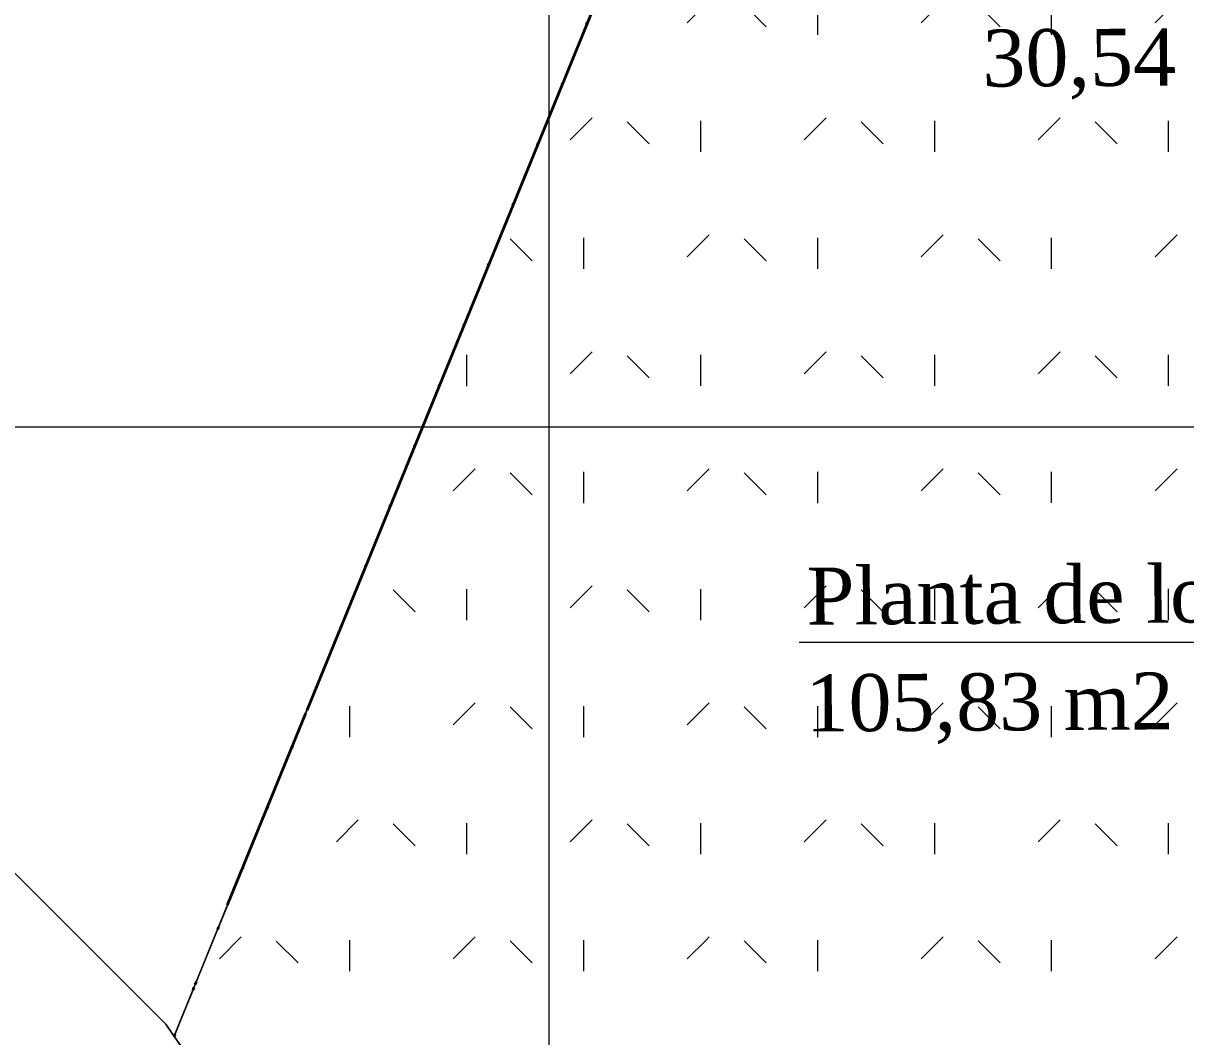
# Model space of a CAD drawing. Header units: metres. Extents: x -207 to 292, y -187 to 169.
# Drawn here: x -166.4 to -130.71, y -49.81 to -18.7 of the extents above; entities that cross this region are included whole.
import ezdxf

# ---------------------------------------------------------------- set-up
doc = ezdxf.new("R2010")
doc.units = ezdxf.units.M
doc.linetypes.add('IMPORT-IMPORT-LÍMITE2 _2_', pattern=[36.83, 6.35, -2.54, 0, -2.54, 25.4, 0, 0, 0])
for name, color, linetype, lineweight in [('A-GLAZ-CWMG', 7, 'Continuous', 9), ('ACHURADO', 7, 'Continuous', 9), ('C-TOPO', 7, 'Continuous', 9), ('C-TOPO-LABL', 7, 'Continuous', 9), ('grilla', 7, 'Continuous', 9), ('linea propiedad', 7, 'IMPORT-IMPORT-LÍMITE2 _2_', 35)]:
    doc.layers.add(name, color=color, linetype=linetype, lineweight=lineweight)
doc.layers.add('PR10-ARQ-PL-001-Emplazamiento-C-1_dwg', color=7, linetype='Continuous', lineweight=9, true_color=0x767676)
doc.layers.add('TEXTO', color=5, linetype='Continuous', lineweight=9, true_color=0x0000ff)
doc.styles.add('Arial_2', font='arial.ttf', dxfattribs={"height": 1.125})
doc.styles.add('Times New Roman', font='times.ttf', dxfattribs={"height": 1.75})
pattern_1 = [(90, (-655750.258, -5498481.082), (-3.592, 3.592), [0.9525, -6.232]), (45, (-655750.258, -5498481.082), (-3.5921024484, 3.5921024484), [0.9525, -4.127]), (135, (-655750.258, -5498481.082), (-3.5921024484, -3.5921024484), [0.9525, -4.127])]

# ---------------------------------------------------------------- blocks, each defined once
blk = doc.blocks.new('PR10-ARQ-PL-001-Emplazamiento-C-1_dwg_Quad Corner Mullion - 50x50 mm-517351-PLANTA EMPLAZAMIENTO-674653-PLANTA EMPLAZAMIENTO ACTUALIZADO')
at = {"layer": 'A-GLAZ-CWMG', "flags": 128}
blk.add_lwpolyline([(0.025, 0.025), (-0.025, 0.025), (-0.025, -0.025), (0.025, -0.025)], close=True, dxfattribs=at)
blk = doc.blocks.new('PR10-ARQ-PL-001-Emplazamiento-C-1_dwg_Quad Corner Mullion - 50x50 mm-517358-PLANTA EMPLAZAMIENTO-674658-PLANTA EMPLAZAMIENTO ACTUALIZADO')
at = {"layer": 'A-GLAZ-CWMG', "flags": 128}
blk.add_lwpolyline([(0.025, 0.025), (0.025, -0.025), (-0.025, -0.025), (-0.025, 0.025)], close=True, dxfattribs=at)
blk = doc.blocks.new('PR10-ARQ-PL-001-Emplazamiento-C-1_dwg_Circular Mullion - 5mm-517344-PLANTA EMPLAZAMIENTO-674655-PLANTA EMPLAZAMIENTO ACTUALIZADO')
at = {"layer": 'A-GLAZ-CWMG', "flags": 128}
for points in [[(-84.442, 139.656), (-83.711, 141.464), (-83.713, 141.465), (-83.716, 141.466), (-84.446, 139.658), (-84.444, 139.657)], [(-84.444, 139.657), (-83.713, 141.465)]]:
    blk.add_lwpolyline(points, close=True, dxfattribs=at)
blk = doc.blocks.new('PR10-ARQ-PL-001-Emplazamiento-C-1_dwg_Circular Mullion - 5mm-521011-PLANTA EMPLAZAMIENTO-674663-PLANTA EMPLAZAMIENTO ACTUALIZADO')
at = {"layer": 'A-GLAZ-CWMG', "flags": 128}
for points in [[(-161.746, -49.751), (-161.176, -48.353), (-161.179, -48.352), (-161.181, -48.351), (-161.751, -49.749), (-161.749, -49.75)], [(-161.749, -49.75), (-161.179, -48.352)]]:
    blk.add_lwpolyline(points, close=True, dxfattribs=at)
blk = doc.blocks.new('PR10-ARQ-PL-001-Emplazamiento-C-1_dwg_Rectangular Mullion - 50 x 50 mm-517346-PLANTA EMPLAZAMIENTO-674657-PLANTA EMPLAZAMIENTO ACTUALIZADO')
at = {"layer": 'A-GLAZ-CWMG', "flags": 128}
blk.add_lwpolyline([(0.025, 0.025), (-0.025, 0.025), (-0.025, -0.025), (0.025, -0.025)], close=True, dxfattribs=at)
blk = doc.blocks.new('PR10-ARQ-PL-001-Emplazamiento-C-1_dwg_Rectangular Mullion - 50 x 50 mm-517357-PLANTA EMPLAZAMIENTO-674659-PLANTA EMPLAZAMIENTO ACTUALIZADO')
at = {"layer": 'A-GLAZ-CWMG', "flags": 128}
blk.add_lwpolyline([(0.025, 0.025), (0.025, -0.025), (-0.025, -0.025), (-0.025, 0.025)], close=True, dxfattribs=at)
blk = doc.blocks.new('PR10-ARQ-PL-001-Emplazamiento-C-1_dwg-674643-PLANTA EMPLAZAMIENTO ACTUALIZADO')
at = {"layer": 'ACHURADO'}
h = blk.add_hatch(dxfattribs=at)
h.set_pattern_fill('FP_1', color=256, style=0, pattern_type=2)
h.set_pattern_definition(pattern_1)
h.paths.add_polyline_path([(-161.771, -49.779), (-127.862, -43.679), (-120.948, -28.309), (-111.803, -11.418), (-104.331, 0.453), (-97.266, 16.755), (-92.284, 29.861), (-84.153, 48.383), (-83.895, 48.922), (-83.576, 49.56), (-83.246, 50.193), (-82.906, 50.82), (-82.555, 51.442), (-82.193, 52.057), (-81.821, 52.666), (-81.047, 53.865), (-80.645, 54.455), (-80.233, 55.037), (-79.811, 55.613), (-79.38, 56.182), (-75.091, 62.133), (-74.617, 62.76), (-74.134, 63.38), (-73.641, 63.992), (-73.138, 64.596), (-72.625, 65.192), (-72.103, 65.779), (-71.572, 66.359), (-70.664, 67.305), (-70.482, 67.491), (-69.923, 68.045), (-69.356, 68.589), (-68.78, 69.124), (-68.196, 69.65), (-67.003, 70.673), (-66.394, 71.17), (-65.778, 71.658), (-65.153, 72.136), (-64.522, 72.603), (-63.882, 73.061), (-63.236, 73.508), (-62.583, 73.945), (-61.922, 74.371), (-61.255, 74.787), (-60.582, 75.192), (-59.902, 75.586), (-59.306, 75.883), (-58.704, 76.167), (-58.097, 76.441), (-57.486, 76.702), (-56.869, 76.952), (-56.247, 77.19), (-55.621, 77.416), (-54.991, 77.63), (-54.357, 77.832), (-53.077, 78.199), (-52.433, 78.364), (-51.785, 78.517), (-51.134, 78.658), (-50.481, 78.785), (-49.826, 78.901), (-49.168, 79.003), (-48.509, 79.093), (-47.848, 79.171), (-47.185, 79.236), (-45.858, 79.327), (-45.193, 79.354), (-44.527, 79.367), (-43.862, 79.368), (-43.196, 79.357), (-42.531, 79.332), (-41.867, 79.295), (-41.203, 79.245), (-40.54, 79.183), (-39.879, 79.108), (-39.219, 79.02), (-38.562, 78.919), (-37.906, 78.806), (-37.252, 78.68), (-36.601, 78.542), (-35.953, 78.392), (-35.308, 78.229), (-34.666, 78.053), (47.551, 57.663), (47.81, 57.578), (48.073, 57.505), (48.338, 57.445), (48.607, 57.396), (48.877, 57.361), (49.148, 57.338), (49.421, 57.327), (49.693, 57.329), (49.966, 57.344), (50.237, 57.372), (50.506, 57.412), (50.774, 57.464), (51.038, 57.529), (51.3, 57.606), (51.811, 57.797), (52.059, 57.909), (52.301, 58.033), (52.538, 58.169), (52.768, 58.315), (52.991, 58.471), (53.207, 58.638), (53.414, 58.815), (53.614, 59.001), (53.804, 59.196), (53.985, 59.4), (54.156, 59.612), (54.318, 59.831), (54.469, 60.058), (54.609, 60.292), (54.738, 60.532), (54.856, 60.778), (54.962, 61.028), (55.057, 61.284), (55.14, 61.544), (55.21, 61.807), (55.269, 62.073), (55.314, 62.342), (55.348, 62.613), (55.368, 62.884), (55.486, 68.004), (-83.704, 141.488), (-151.221, -23.933)])
h.paths.add_polyline_path([(-98.109, 19.735), (-100.027, 20.525), (-97.678, 26.227), (-95.761, 25.431), (-97.988, 20.027)])
h.paths.add_polyline_path([(-94.264, 28.288), (-97.543, 29.64), (-95.193, 35.341), (-91.917, 33.984), (-94.257, 28.306)])
h.paths.add_polyline_path([(-88.37, 41.33), (-91.648, 42.682), (-89.298, 48.383), (-86.02, 47.032), (-88.359, 41.356)])
h.paths.add_polyline_path([(-107.511, 62.681), (-109.81, 61.362), (-111.554, 61.194), (-112.168, 61.108), (-111.143, 62.121), (-109.024, 62.933)])
h.paths.add_polyline_path([(-107.511, 62.681), (-104.877, 62.965), (-103.986, 62.697), (-104.876, 62.403)])
h.paths.add_polyline_path([(-106.042, 59.476), (-106.66, 60.171), (-107.511, 62.681), (-106.15, 60.408)])
h.paths.add_polyline_path([(-97.117, 62.944), (-99.416, 61.625), (-101.16, 61.457), (-101.774, 61.371), (-100.749, 62.384), (-98.63, 63.196)])
h.paths.add_polyline_path([(-95.648, 59.739), (-96.266, 60.434), (-97.117, 62.944), (-95.756, 60.671)])
h.paths.add_polyline_path([(-94.482, 62.666), (-97.117, 62.944), (-94.483, 63.228), (-93.592, 62.96)])
h.paths.add_polyline_path([(-104.12, 64.725), (-104.103, 64.74), (-104.082, 64.735)])
h.paths.add_polyline_path([(-103.959, 75.174), (-101.325, 75.458), (-100.433, 75.19), (-101.324, 74.896)])
h.paths.add_polyline_path([(-108.615, 73.601), (-107.591, 74.613), (-105.472, 75.426), (-103.959, 75.174), (-106.258, 73.855), (-108.002, 73.687)])
h.paths.add_polyline_path([(-100.567, 77.218), (-100.55, 77.233), (-100.53, 77.228)])
h = blk.add_hatch(dxfattribs=at)
h.set_pattern_fill('FP_1', color=256, style=0, pattern_type=2)
h.set_pattern_definition(pattern_1)
h.paths.add_polyline_path([(-94.086, -119.165), (-91.032, -70.423), (-99.695, -67.022), (-98.719, -64.566), (-118.96, -56.618), (-118.649, -55.835), (-118.855, -55.514), (-118.616, -54.913), (-118.277, -54.897), (-110.01, -34.083), (-113.235, -35.26), (-115.933, -41.843), (-119.856, -51.176), (-122.923, -49.89), (-125.331, -55.633), (-128.913, -54.131), (-126.505, -48.389), (-126.632, -48.335), (-127.862, -43.679), (-150.258, -47.708), (-150.258, -66.405), (-137.14, -85.351), (-95.256, -118.246)])
h.paths.add_polyline_path([(-120.421, -79.818), (-121.52, -78.705), (-122.585, -79.569), (-128.379, -76.931), (-126.546, -73.14), (-128.84, -72.278), (-126.416, -65.824), (-128.27, -65.134), (-127.165, -62.164), (-125.301, -62.857), (-123.251, -57.4), (-110.3, -62.621), (-115.401, -75.566), (-118.287, -74.464), (-118.635, -75.467), (-117.3, -76.959), (-119.206, -78.705)])
h.paths.add_polyline_path([(-126.458, -61.942), (-126.573, -61.936), (-126.796, -61.889), (-126.902, -61.848), (-127.004, -61.796), (-127.109, -61.727), (-127.189, -61.662), (-127.27, -61.581), (-127.341, -61.492), (-127.404, -61.397), (-127.456, -61.295), (-127.497, -61.188), (-127.526, -61.078), (-127.544, -60.965), (-127.55, -60.851), (-127.544, -60.737), (-127.526, -60.624), (-127.497, -60.514), (-127.456, -60.407), (-127.404, -60.305), (-127.341, -60.209), (-127.27, -60.121), (-127.189, -60.04), (-127.1, -59.968), (-127.004, -59.906), (-126.902, -59.854), (-126.685, -59.783), (-126.546, -59.764), (-126.458, -59.759), (-126.344, -59.765), (-126.232, -59.783), (-126.121, -59.813), (-126.015, -59.854), (-125.913, -59.906), (-125.817, -59.968), (-125.728, -60.04), (-125.647, -60.121), (-125.575, -60.209), (-125.513, -60.305), (-125.461, -60.407), (-125.42, -60.514), (-125.391, -60.624), (-125.373, -60.737), (-125.367, -60.851), (-125.373, -60.965), (-125.391, -61.078), (-125.42, -61.188), (-125.461, -61.295), (-125.513, -61.397), (-125.575, -61.492), (-125.647, -61.581), (-125.728, -61.662), (-125.817, -61.734), (-125.913, -61.796), (-126.076, -61.872), (-126.121, -61.889), (-126.232, -61.918), (-126.344, -61.936)])
h.paths.add_polyline_path([(-121.416, -57.963), (-121.431, -57.961), (-121.431, -57.927), (-121.403, -57.939)])
h.paths.add_polyline_path([(-121.487, -57.935), (-121.502, -57.933), (-121.502, -57.9), (-121.473, -57.911)])
h.paths.add_polyline_path([(-121.548, -57.91), (-121.563, -57.909), (-121.563, -57.875), (-121.535, -57.887)])
h.paths.add_polyline_path([(-121.62, -57.882), (-121.634, -57.88), (-121.634, -57.847), (-121.606, -57.859)])
h.paths.add_polyline_path([(-119.491, -57.024), (-120.384, -56.639), (-120.449, -56.79), (-120.881, -56.604), (-120.724, -56.241), (-120.293, -56.427), (-120.354, -56.569), (-119.461, -56.955)])
h.paths.add_polyline_path([(-120.572, -56.638), (-120.511, -56.617), (-120.487, -56.595), (-120.6, -56.543), (-120.607, -56.511), (-120.588, -56.484), (-120.567, -56.477), (-120.457, -56.525), (-120.467, -56.461), (-120.507, -56.411), (-120.567, -56.387), (-120.631, -56.395), (-120.682, -56.434), (-120.707, -56.494), (-120.7, -56.558), (-120.663, -56.61), (-120.604, -56.637)])
at = {"layer": 'C-TOPO', "flags": 128}
for points in [[(-167.058, -44.384), (-162.711, -48.731), (-162.02, -49.422), (-161.822, -49.708), (-161.773, -49.779), (-161.772, -49.78), (-161.772, -49.781), (-158.704, -54.215)], [(-158.698, -54.216), (-161.771, -49.779), (-161.739, -49.703), (-161.022, -47.946), (-158.661, -42.159), (-158.438, -41.613), (-157.843, -40.156), (-155.006, -33.205), (-154.922, -33), (-154.852, -32.829), (-150.614, -22.444), (-150.264, -21.586), (-150.255, -21.566), (-150.136, -21.274), (-149.665, -20.119), (-149.441, -19.571), (-148.949, -18.365)], [(-148.949, -18.365), (-149.441, -19.571), (-149.665, -20.119), (-150.136, -21.274), (-150.255, -21.566), (-150.264, -21.586), (-150.614, -22.444), (-154.852, -32.829), (-154.922, -33), (-155.006, -33.205), (-157.843, -40.156), (-158.438, -41.613), (-158.661, -42.159), (-161.022, -47.946), (-161.739, -49.703)], [(-158.704, -54.215), (-161.772, -49.781), (-161.772, -49.78), (-161.773, -49.779), (-161.822, -49.708), (-162.02, -49.422), (-162.711, -48.731), (-167.058, -44.384)], [(-161.739, -49.703), (-161.771, -49.779), (-158.698, -54.216)]]:
    blk.add_lwpolyline(points, dxfattribs=at)
at = {"layer": 'grilla'}
for p, q in [((-150.258, 166.258), (-150.258, -186.737)), ((-207.182, -31.082), (240.531, -31.082))]:
    blk.add_line(p, q, dxfattribs=at)
at = {"layer": 'linea propiedad', "flags": 128}
blk.add_lwpolyline([(143.795, -0.255), (151.813, 17.148), (-83.704, 141.488), (-161.771, -49.779), (-137.14, -85.351), (-83.167, -127.74), (-59.701, -140.481)], dxfattribs=at)
at = {"layer": 'TEXTO', "flags": 128}
blk.add_lwpolyline([(-123.999, -42.124), (-128.804, -37.701), (-142.577, -37.701)], dxfattribs=at)
for p, rotation in [((-65.837, -160.453), 359.8164475500554), ((-65.837, -160.453), 359.8164475500534), ((-65.837, -160.453), 359.8164475500554), ((-66.592, -162.305), 359.8164475500534), ((-66.592, -162.305), 359.8164475500534), ((-66.592, -162.305), 359.8164475500534), ((-67.347, -164.157), 359.8164475500534), ((-67.347, -164.157), 359.8164475500534), ((-67.347, -164.157), 359.8164475500534), ((-68.102, -166.009), 359.8164475500554), ((-68.102, -166.009), 359.8164475500554), ((-68.102, -166.009), 359.8164475500534), ((-68.857, -167.861), 359.8164475500554), ((-68.857, -167.861), 359.8164475500554), ((-68.857, -167.861), 359.8164475500554), ((-69.612, -169.713), 359.8164475500554), ((-69.612, -169.713), 359.8164475500554), ((-69.612, -169.713), 359.8164475500554), ((-70.367, -171.565), 359.8164475500534), ((-70.367, -171.565), 359.8164475500534), ((-70.367, -171.565), 359.8164475500534), ((-71.123, -173.417), 359.8164475500534), ((-71.123, -173.417), 359.8164475500534), ((-71.123, -173.417), 359.8164475500534), ((-71.878, -175.269), 359.8164475500534), ((-71.878, -175.269), 359.8164475500554), ((-71.878, -175.269), 359.8164475500534), ((-72.633, -177.121), 359.8164475500554), ((-72.633, -177.121), 359.8164475500534), ((-72.633, -177.121), 359.8164475500554), ((-73.388, -178.973), 359.8164475500554), ((-73.388, -178.973), 359.8164475500534), ((-73.388, -178.973), 359.8164475500534), ((-74.143, -180.825), 359.8164475500534), ((-74.143, -180.825), 359.8164475500534), ((-74.143, -180.825), 359.8164475500534), ((-74.898, -182.677), 359.8164475500534), ((-74.898, -182.677), 359.8164475500554), ((-74.898, -182.677), 359.8164475500554), ((-75.653, -184.529), 359.8164475500534), ((-75.653, -184.529), 359.8164475500534), ((-75.653, -184.529), 359.8164475500534), ((-76.409, -186.38), 359.8164475500534), ((-76.409, -186.38), 359.8164475500534), ((-76.409, -186.38), 359.8164475500534), ((-77.164, -188.232), 359.8164475500554), ((-77.164, -188.232), 359.8164475500554), ((-77.164, -188.232), 359.8164475500554)]:
    blk.add_blockref('PR10-ARQ-PL-001-Emplazamiento-C-1_dwg_Circular Mullion - 5mm-517344-PLANTA EMPLAZAMIENTO-674655-PLANTA EMPLAZAMIENTO ACTUALIZADO', p, dxfattribs=dict(rotation=rotation))
at = {"extrusion": (0, 0, -1), "rotation": 292.1835524499459}
for name, p in [('PR10-ARQ-PL-001-Emplazamiento-C-1_dwg_Rectangular Mullion - 50 x 50 mm-517346-PLANTA EMPLAZAMIENTO-674657-PLANTA EMPLAZAMIENTO ACTUALIZADO', (149.087, -18.697)), ('PR10-ARQ-PL-001-Emplazamiento-C-1_dwg_Rectangular Mullion - 50 x 50 mm-517357-PLANTA EMPLAZAMIENTO-674659-PLANTA EMPLAZAMIENTO ACTUALIZADO', (149.087, -18.697)), ('PR10-ARQ-PL-001-Emplazamiento-C-1_dwg_Rectangular Mullion - 50 x 50 mm-517346-PLANTA EMPLAZAMIENTO-674657-PLANTA EMPLAZAMIENTO ACTUALIZADO', (149.842, -20.549)), ('PR10-ARQ-PL-001-Emplazamiento-C-1_dwg_Rectangular Mullion - 50 x 50 mm-517357-PLANTA EMPLAZAMIENTO-674659-PLANTA EMPLAZAMIENTO ACTUALIZADO', (149.842, -20.549)), ('PR10-ARQ-PL-001-Emplazamiento-C-1_dwg_Rectangular Mullion - 50 x 50 mm-517346-PLANTA EMPLAZAMIENTO-674657-PLANTA EMPLAZAMIENTO ACTUALIZADO', (150.597, -22.401)), ('PR10-ARQ-PL-001-Emplazamiento-C-1_dwg_Rectangular Mullion - 50 x 50 mm-517357-PLANTA EMPLAZAMIENTO-674659-PLANTA EMPLAZAMIENTO ACTUALIZADO', (150.597, -22.401)), ('PR10-ARQ-PL-001-Emplazamiento-C-1_dwg_Rectangular Mullion - 50 x 50 mm-517346-PLANTA EMPLAZAMIENTO-674657-PLANTA EMPLAZAMIENTO ACTUALIZADO', (151.352, -24.253)), ('PR10-ARQ-PL-001-Emplazamiento-C-1_dwg_Rectangular Mullion - 50 x 50 mm-517357-PLANTA EMPLAZAMIENTO-674659-PLANTA EMPLAZAMIENTO ACTUALIZADO', (151.352, -24.253)), ('PR10-ARQ-PL-001-Emplazamiento-C-1_dwg_Rectangular Mullion - 50 x 50 mm-517346-PLANTA EMPLAZAMIENTO-674657-PLANTA EMPLAZAMIENTO ACTUALIZADO', (152.107, -26.105)), ('PR10-ARQ-PL-001-Emplazamiento-C-1_dwg_Rectangular Mullion - 50 x 50 mm-517357-PLANTA EMPLAZAMIENTO-674659-PLANTA EMPLAZAMIENTO ACTUALIZADO', (152.107, -26.105)), ('PR10-ARQ-PL-001-Emplazamiento-C-1_dwg_Rectangular Mullion - 50 x 50 mm-517346-PLANTA EMPLAZAMIENTO-674657-PLANTA EMPLAZAMIENTO ACTUALIZADO', (152.863, -27.957)), ('PR10-ARQ-PL-001-Emplazamiento-C-1_dwg_Rectangular Mullion - 50 x 50 mm-517357-PLANTA EMPLAZAMIENTO-674659-PLANTA EMPLAZAMIENTO ACTUALIZADO', (152.863, -27.957)), ('PR10-ARQ-PL-001-Emplazamiento-C-1_dwg_Rectangular Mullion - 50 x 50 mm-517346-PLANTA EMPLAZAMIENTO-674657-PLANTA EMPLAZAMIENTO ACTUALIZADO', (153.618, -29.809)), ('PR10-ARQ-PL-001-Emplazamiento-C-1_dwg_Rectangular Mullion - 50 x 50 mm-517357-PLANTA EMPLAZAMIENTO-674659-PLANTA EMPLAZAMIENTO ACTUALIZADO', (153.618, -29.809)), ('PR10-ARQ-PL-001-Emplazamiento-C-1_dwg_Rectangular Mullion - 50 x 50 mm-517346-PLANTA EMPLAZAMIENTO-674657-PLANTA EMPLAZAMIENTO ACTUALIZADO', (154.373, -31.661)), ('PR10-ARQ-PL-001-Emplazamiento-C-1_dwg_Rectangular Mullion - 50 x 50 mm-517357-PLANTA EMPLAZAMIENTO-674659-PLANTA EMPLAZAMIENTO ACTUALIZADO', (154.373, -31.661)), ('PR10-ARQ-PL-001-Emplazamiento-C-1_dwg_Rectangular Mullion - 50 x 50 mm-517346-PLANTA EMPLAZAMIENTO-674657-PLANTA EMPLAZAMIENTO ACTUALIZADO', (155.128, -33.513)), ('PR10-ARQ-PL-001-Emplazamiento-C-1_dwg_Rectangular Mullion - 50 x 50 mm-517357-PLANTA EMPLAZAMIENTO-674659-PLANTA EMPLAZAMIENTO ACTUALIZADO', (155.128, -33.513)), ('PR10-ARQ-PL-001-Emplazamiento-C-1_dwg_Rectangular Mullion - 50 x 50 mm-517346-PLANTA EMPLAZAMIENTO-674657-PLANTA EMPLAZAMIENTO ACTUALIZADO', (155.883, -35.365)), ('PR10-ARQ-PL-001-Emplazamiento-C-1_dwg_Rectangular Mullion - 50 x 50 mm-517357-PLANTA EMPLAZAMIENTO-674659-PLANTA EMPLAZAMIENTO ACTUALIZADO', (155.883, -35.365)), ('PR10-ARQ-PL-001-Emplazamiento-C-1_dwg_Rectangular Mullion - 50 x 50 mm-517346-PLANTA EMPLAZAMIENTO-674657-PLANTA EMPLAZAMIENTO ACTUALIZADO', (156.638, -37.217)), ('PR10-ARQ-PL-001-Emplazamiento-C-1_dwg_Rectangular Mullion - 50 x 50 mm-517357-PLANTA EMPLAZAMIENTO-674659-PLANTA EMPLAZAMIENTO ACTUALIZADO', (156.638, -37.217)), ('PR10-ARQ-PL-001-Emplazamiento-C-1_dwg_Rectangular Mullion - 50 x 50 mm-517346-PLANTA EMPLAZAMIENTO-674657-PLANTA EMPLAZAMIENTO ACTUALIZADO', (157.393, -39.069)), ('PR10-ARQ-PL-001-Emplazamiento-C-1_dwg_Rectangular Mullion - 50 x 50 mm-517357-PLANTA EMPLAZAMIENTO-674659-PLANTA EMPLAZAMIENTO ACTUALIZADO', (157.393, -39.069)), ('PR10-ARQ-PL-001-Emplazamiento-C-1_dwg_Rectangular Mullion - 50 x 50 mm-517346-PLANTA EMPLAZAMIENTO-674657-PLANTA EMPLAZAMIENTO ACTUALIZADO', (158.149, -40.921)), ('PR10-ARQ-PL-001-Emplazamiento-C-1_dwg_Rectangular Mullion - 50 x 50 mm-517357-PLANTA EMPLAZAMIENTO-674659-PLANTA EMPLAZAMIENTO ACTUALIZADO', (158.149, -40.921)), ('PR10-ARQ-PL-001-Emplazamiento-C-1_dwg_Rectangular Mullion - 50 x 50 mm-517346-PLANTA EMPLAZAMIENTO-674657-PLANTA EMPLAZAMIENTO ACTUALIZADO', (158.904, -42.773)), ('PR10-ARQ-PL-001-Emplazamiento-C-1_dwg_Rectangular Mullion - 50 x 50 mm-517357-PLANTA EMPLAZAMIENTO-674659-PLANTA EMPLAZAMIENTO ACTUALIZADO', (158.904, -42.773)), ('PR10-ARQ-PL-001-Emplazamiento-C-1_dwg_Rectangular Mullion - 50 x 50 mm-517346-PLANTA EMPLAZAMIENTO-674657-PLANTA EMPLAZAMIENTO ACTUALIZADO', (159.659, -44.625)), ('PR10-ARQ-PL-001-Emplazamiento-C-1_dwg_Rectangular Mullion - 50 x 50 mm-517357-PLANTA EMPLAZAMIENTO-674659-PLANTA EMPLAZAMIENTO ACTUALIZADO', (159.659, -44.625)), ('PR10-ARQ-PL-001-Emplazamiento-C-1_dwg_Rectangular Mullion - 50 x 50 mm-517346-PLANTA EMPLAZAMIENTO-674657-PLANTA EMPLAZAMIENTO ACTUALIZADO', (160.414, -46.477)), ('PR10-ARQ-PL-001-Emplazamiento-C-1_dwg_Rectangular Mullion - 50 x 50 mm-517357-PLANTA EMPLAZAMIENTO-674659-PLANTA EMPLAZAMIENTO ACTUALIZADO', (160.414, -46.477)), ('PR10-ARQ-PL-001-Emplazamiento-C-1_dwg_Rectangular Mullion - 50 x 50 mm-517346-PLANTA EMPLAZAMIENTO-674657-PLANTA EMPLAZAMIENTO ACTUALIZADO', (161.169, -48.329)), ('PR10-ARQ-PL-001-Emplazamiento-C-1_dwg_Rectangular Mullion - 50 x 50 mm-517357-PLANTA EMPLAZAMIENTO-674659-PLANTA EMPLAZAMIENTO ACTUALIZADO', (161.169, -48.329)), ('PR10-ARQ-PL-001-Emplazamiento-C-1_dwg_Quad Corner Mullion - 50x50 mm-517351-PLANTA EMPLAZAMIENTO-674653-PLANTA EMPLAZAMIENTO ACTUALIZADO', (161.758, -49.773)), ('PR10-ARQ-PL-001-Emplazamiento-C-1_dwg_Quad Corner Mullion - 50x50 mm-517358-PLANTA EMPLAZAMIENTO-674658-PLANTA EMPLAZAMIENTO ACTUALIZADO', (161.758, -49.773))]:
    blk.add_blockref(name, p, dxfattribs=at)
blk.add_blockref('PR10-ARQ-PL-001-Emplazamiento-C-1_dwg_Circular Mullion - 5mm-521011-PLANTA EMPLAZAMIENTO-674663-PLANTA EMPLAZAMIENTO ACTUALIZADO', (0, 0))
blk.add_blockref('PR10-ARQ-PL-001-Emplazamiento-C-1_dwg_Circular Mullion - 5mm-521011-PLANTA EMPLAZAMIENTO-674663-PLANTA EMPLAZAMIENTO ACTUALIZADO', (0, 0))
blk.add_blockref('PR10-ARQ-PL-001-Emplazamiento-C-1_dwg_Circular Mullion - 5mm-521011-PLANTA EMPLAZAMIENTO-674663-PLANTA EMPLAZAMIENTO ACTUALIZADO', (0, 0))
at = {"layer": 'TEXTO', "char_height": 1.75, "attachment_point": 1, "rotation": 0.3432, "line_spacing_factor": 1.029793, "style": 'Times New Roman'}
for s, insert, width in [('30,54 m2', (-136.954, -18.892), 11.91644), ('Planta de lodos', (-142.353, -35.411), 19.28177), ('105,83 m2', (-142.387, -38.689), 13.49944)]:
    blk.add_mtext(s, dxfattribs=dict(at, insert=insert, width=width))
blk = doc.blocks.new('Quad Corner Mullion - 50x50 mm-517351-PLANTA EMPLAZAMIENTO ACTUALIZADO')
at = {"layer": 'A-GLAZ-CWMG'}
for p, q in [((0.025, 0.025), (-0.025, 0.025)), ((-0.025, 0.025), (-0.025, -0.025)), ((0.025, -0.025), (0.025, 0.025)), ((-0.025, -0.025), (0.025, -0.025))]:
    blk.add_line(p, q, dxfattribs=at)
blk = doc.blocks.new('Quad Corner Mullion - 50x50 mm-517358-PLANTA EMPLAZAMIENTO ACTUALIZADO')
at = {"layer": 'A-GLAZ-CWMG'}
for p, q in [((-0.025, -0.025), (-0.025, 0.025)), ((-0.025, 0.025), (0.025, 0.025)), ((0.025, 0.025), (0.025, -0.025)), ((0.025, -0.025), (-0.025, -0.025))]:
    blk.add_line(p, q, dxfattribs=at)
blk = doc.blocks.new('Circular Mullion - 5mm-517344-PLANTA EMPLAZAMIENTO ACTUALIZADO')
at = {"layer": 'A-GLAZ-CWMG'}
for p, q in [((-83.716, 141.466), (-84.446, 139.658)), ((-84.444, 139.657), (-83.713, 141.465)), ((-83.713, 141.465), (-84.444, 139.657)), ((-84.442, 139.656), (-83.711, 141.464)), ((-83.713, 141.465), (-83.716, 141.466)), ((-83.711, 141.464), (-83.713, 141.465)), ((-84.446, 139.658), (-84.444, 139.657)), ((-84.444, 139.657), (-84.442, 139.656))]:
    blk.add_line(p, q, dxfattribs=at)
blk = doc.blocks.new('Circular Mullion - 5mm-521011-PLANTA EMPLAZAMIENTO ACTUALIZADO')
at = {"layer": 'A-GLAZ-CWMG'}
for p, q in [((-161.181, -48.351), (-161.751, -49.749)), ((-161.749, -49.75), (-161.179, -48.352)), ((-161.179, -48.352), (-161.749, -49.75)), ((-161.746, -49.751), (-161.176, -48.353)), ((-161.179, -48.352), (-161.181, -48.351)), ((-161.176, -48.353), (-161.179, -48.352)), ((-161.751, -49.749), (-161.749, -49.75)), ((-161.749, -49.75), (-161.746, -49.751))]:
    blk.add_line(p, q, dxfattribs=at)
blk = doc.blocks.new('Rectangular Mullion - 50 x 50 mm-517346-PLANTA EMPLAZAMIENTO ACTUALIZADO')
at = {"layer": 'A-GLAZ-CWMG'}
for p, q in [((0.025, 0.025), (-0.025, 0.025)), ((-0.025, 0.025), (-0.025, -0.025)), ((0.025, -0.025), (0.025, 0.025)), ((-0.025, -0.025), (0.025, -0.025))]:
    blk.add_line(p, q, dxfattribs=at)
blk = doc.blocks.new('Rectangular Mullion - 50 x 50 mm-517357-PLANTA EMPLAZAMIENTO ACTUALIZADO')
at = {"layer": 'A-GLAZ-CWMG'}
for p, q in [((-0.025, -0.025), (-0.025, 0.025)), ((-0.025, 0.025), (0.025, 0.025)), ((0.025, 0.025), (0.025, -0.025)), ((0.025, -0.025), (-0.025, -0.025))]:
    blk.add_line(p, q, dxfattribs=at)

msp = doc.modelspace()

# ---------------------------------------------------------------- linework, layer by layer
at = {"layer": 'C-TOPO'}
for p, q in [((-149.441, -19.571), (-148.949, -18.365)), ((-148.949, -18.365), (-149.441, -19.571)), ((-149.665, -20.119), (-149.441, -19.571)), ((-149.441, -19.571), (-149.665, -20.119)), ((-150.136, -21.274), (-149.665, -20.119)), ((-149.665, -20.119), (-150.136, -21.274)), ((-150.255, -21.566), (-150.136, -21.274)), ((-150.136, -21.274), (-150.255, -21.566)), ((-150.614, -22.444), (-150.264, -21.586)), ((-150.264, -21.586), (-150.614, -22.444)), ((-150.264, -21.586), (-150.255, -21.566)), ((-150.255, -21.566), (-150.264, -21.586)), ((-154.852, -32.829), (-150.614, -22.444)), ((-150.614, -22.444), (-154.852, -32.829)), ((-154.922, -33), (-154.852, -32.829)), ((-154.852, -32.829), (-154.922, -33)), ((-155.006, -33.205), (-154.922, -33)), ((-154.922, -33), (-155.006, -33.205)), ((-157.843, -40.156), (-155.006, -33.205)), ((-155.006, -33.205), (-157.843, -40.156)), ((-158.438, -41.613), (-157.843, -40.156)), ((-157.843, -40.156), (-158.438, -41.613)), ((-158.661, -42.159), (-158.438, -41.613)), ((-158.438, -41.613), (-158.661, -42.159)), ((-161.022, -47.946), (-158.661, -42.159)), ((-158.661, -42.159), (-161.022, -47.946)), ((-167.058, -44.384), (-162.711, -48.731)), ((-162.711, -48.731), (-167.058, -44.384)), ((-161.739, -49.703), (-161.022, -47.946)), ((-161.022, -47.946), (-161.739, -49.703)), ((-162.711, -48.731), (-162.02, -49.422)), ((-162.02, -49.422), (-162.711, -48.731)), ((-162.02, -49.422), (-161.822, -49.708)), ((-161.822, -49.708), (-162.02, -49.422)), ((-161.822, -49.708), (-161.773, -49.779)), ((-161.773, -49.779), (-161.822, -49.708)), ((-161.773, -49.779), (-161.772, -49.78)), ((-161.772, -49.78), (-161.773, -49.779)), ((-161.772, -49.78), (-161.772, -49.781)), ((-161.772, -49.781), (-161.772, -49.78)), ((-161.772, -49.781), (-158.704, -54.215)), ((-158.704, -54.215), (-161.772, -49.781)), ((-161.771, -49.779), (-161.739, -49.703)), ((-161.771, -49.779), (-161.739, -49.703)), ((-158.698, -54.216), (-161.771, -49.779)), ((-161.771, -49.779), (-158.698, -54.216))]:
    msp.add_line(p, q, dxfattribs=at)

# ---------------------------------------------------------------- block references
at = {"layer": 'A-GLAZ-CWMG'}
for p, rotation in [((-65.837, -160.453), 359.8164475500554), ((-65.837, -160.453), 359.8164475500534), ((-65.837, -160.453), 359.8164475500554), ((-66.592, -162.305), 359.8164475500534), ((-66.592, -162.305), 359.8164475500534), ((-66.592, -162.305), 359.8164475500534), ((-67.347, -164.157), 359.8164475500534), ((-67.347, -164.157), 359.8164475500534), ((-67.347, -164.157), 359.8164475500534), ((-68.102, -166.009), 359.8164475500554), ((-68.102, -166.009), 359.8164475500554), ((-68.102, -166.009), 359.8164475500534), ((-68.857, -167.861), 359.8164475500554), ((-68.857, -167.861), 359.8164475500554), ((-68.857, -167.861), 359.8164475500554), ((-69.612, -169.713), 359.8164475500554), ((-69.612, -169.713), 359.8164475500554), ((-69.612, -169.713), 359.8164475500554), ((-70.367, -171.565), 359.8164475500534), ((-70.367, -171.565), 359.8164475500534), ((-70.367, -171.565), 359.8164475500534), ((-71.123, -173.417), 359.8164475500534), ((-71.123, -173.417), 359.8164475500534), ((-71.123, -173.417), 359.8164475500534), ((-71.878, -175.269), 359.8164475500534), ((-71.878, -175.269), 359.8164475500554), ((-71.878, -175.269), 359.8164475500534), ((-72.633, -177.121), 359.8164475500554), ((-72.633, -177.121), 359.8164475500534), ((-72.633, -177.121), 359.8164475500554), ((-73.388, -178.973), 359.8164475500554), ((-73.388, -178.973), 359.8164475500534), ((-73.388, -178.973), 359.8164475500534), ((-74.143, -180.825), 359.8164475500534), ((-74.143, -180.825), 359.8164475500534), ((-74.143, -180.825), 359.8164475500534), ((-74.898, -182.677), 359.8164475500534), ((-74.898, -182.677), 359.8164475500554), ((-74.898, -182.677), 359.8164475500554), ((-75.653, -184.529), 359.8164475500534), ((-75.653, -184.529), 359.8164475500534), ((-75.653, -184.529), 359.8164475500534), ((-76.409, -186.38), 359.8164475500534), ((-76.409, -186.38), 359.8164475500534), ((-76.409, -186.38), 359.8164475500534), ((-77.164, -188.232), 359.8164475500554), ((-77.164, -188.232), 359.8164475500554), ((-77.164, -188.232), 359.8164475500554)]:
    msp.add_blockref('Circular Mullion - 5mm-517344-PLANTA EMPLAZAMIENTO ACTUALIZADO', p, dxfattribs=dict(at, rotation=rotation))
at = {"layer": 'A-GLAZ-CWMG', "extrusion": (0, 0, -1), "rotation": 292.1835524499459}
for name, p in [('Rectangular Mullion - 50 x 50 mm-517346-PLANTA EMPLAZAMIENTO ACTUALIZADO', (149.087, -18.697)), ('Rectangular Mullion - 50 x 50 mm-517357-PLANTA EMPLAZAMIENTO ACTUALIZADO', (149.087, -18.697)), ('Rectangular Mullion - 50 x 50 mm-517346-PLANTA EMPLAZAMIENTO ACTUALIZADO', (149.842, -20.549)), ('Rectangular Mullion - 50 x 50 mm-517357-PLANTA EMPLAZAMIENTO ACTUALIZADO', (149.842, -20.549)), ('Rectangular Mullion - 50 x 50 mm-517346-PLANTA EMPLAZAMIENTO ACTUALIZADO', (150.597, -22.401)), ('Rectangular Mullion - 50 x 50 mm-517357-PLANTA EMPLAZAMIENTO ACTUALIZADO', (150.597, -22.401)), ('Rectangular Mullion - 50 x 50 mm-517346-PLANTA EMPLAZAMIENTO ACTUALIZADO', (151.352, -24.253)), ('Rectangular Mullion - 50 x 50 mm-517357-PLANTA EMPLAZAMIENTO ACTUALIZADO', (151.352, -24.253)), ('Rectangular Mullion - 50 x 50 mm-517346-PLANTA EMPLAZAMIENTO ACTUALIZADO', (152.107, -26.105)), ('Rectangular Mullion - 50 x 50 mm-517357-PLANTA EMPLAZAMIENTO ACTUALIZADO', (152.107, -26.105)), ('Rectangular Mullion - 50 x 50 mm-517346-PLANTA EMPLAZAMIENTO ACTUALIZADO', (152.863, -27.957)), ('Rectangular Mullion - 50 x 50 mm-517357-PLANTA EMPLAZAMIENTO ACTUALIZADO', (152.863, -27.957)), ('Rectangular Mullion - 50 x 50 mm-517346-PLANTA EMPLAZAMIENTO ACTUALIZADO', (153.618, -29.809)), ('Rectangular Mullion - 50 x 50 mm-517357-PLANTA EMPLAZAMIENTO ACTUALIZADO', (153.618, -29.809)), ('Rectangular Mullion - 50 x 50 mm-517346-PLANTA EMPLAZAMIENTO ACTUALIZADO', (154.373, -31.661)), ('Rectangular Mullion - 50 x 50 mm-517357-PLANTA EMPLAZAMIENTO ACTUALIZADO', (154.373, -31.661)), ('Rectangular Mullion - 50 x 50 mm-517346-PLANTA EMPLAZAMIENTO ACTUALIZADO', (155.128, -33.513)), ('Rectangular Mullion - 50 x 50 mm-517357-PLANTA EMPLAZAMIENTO ACTUALIZADO', (155.128, -33.513)), ('Rectangular Mullion - 50 x 50 mm-517346-PLANTA EMPLAZAMIENTO ACTUALIZADO', (155.883, -35.365)), ('Rectangular Mullion - 50 x 50 mm-517357-PLANTA EMPLAZAMIENTO ACTUALIZADO', (155.883, -35.365)), ('Rectangular Mullion - 50 x 50 mm-517346-PLANTA EMPLAZAMIENTO ACTUALIZADO', (156.638, -37.217)), ('Rectangular Mullion - 50 x 50 mm-517357-PLANTA EMPLAZAMIENTO ACTUALIZADO', (156.638, -37.217)), ('Rectangular Mullion - 50 x 50 mm-517346-PLANTA EMPLAZAMIENTO ACTUALIZADO', (157.393, -39.069)), ('Rectangular Mullion - 50 x 50 mm-517357-PLANTA EMPLAZAMIENTO ACTUALIZADO', (157.393, -39.069)), ('Rectangular Mullion - 50 x 50 mm-517346-PLANTA EMPLAZAMIENTO ACTUALIZADO', (158.149, -40.921)), ('Rectangular Mullion - 50 x 50 mm-517357-PLANTA EMPLAZAMIENTO ACTUALIZADO', (158.149, -40.921)), ('Rectangular Mullion - 50 x 50 mm-517346-PLANTA EMPLAZAMIENTO ACTUALIZADO', (158.904, -42.773)), ('Rectangular Mullion - 50 x 50 mm-517357-PLANTA EMPLAZAMIENTO ACTUALIZADO', (158.904, -42.773)), ('Rectangular Mullion - 50 x 50 mm-517346-PLANTA EMPLAZAMIENTO ACTUALIZADO', (159.659, -44.625)), ('Rectangular Mullion - 50 x 50 mm-517357-PLANTA EMPLAZAMIENTO ACTUALIZADO', (159.659, -44.625)), ('Rectangular Mullion - 50 x 50 mm-517346-PLANTA EMPLAZAMIENTO ACTUALIZADO', (160.414, -46.477)), ('Rectangular Mullion - 50 x 50 mm-517357-PLANTA EMPLAZAMIENTO ACTUALIZADO', (160.414, -46.477)), ('Rectangular Mullion - 50 x 50 mm-517346-PLANTA EMPLAZAMIENTO ACTUALIZADO', (161.169, -48.329)), ('Rectangular Mullion - 50 x 50 mm-517357-PLANTA EMPLAZAMIENTO ACTUALIZADO', (161.169, -48.329)), ('Quad Corner Mullion - 50x50 mm-517351-PLANTA EMPLAZAMIENTO ACTUALIZADO', (161.758, -49.773)), ('Quad Corner Mullion - 50x50 mm-517358-PLANTA EMPLAZAMIENTO ACTUALIZADO', (161.758, -49.773))]:
    msp.add_blockref(name, p, dxfattribs=at)
at = {"layer": 'A-GLAZ-CWMG'}
msp.add_blockref('Circular Mullion - 5mm-521011-PLANTA EMPLAZAMIENTO ACTUALIZADO', (0, 0), dxfattribs=at)
msp.add_blockref('Circular Mullion - 5mm-521011-PLANTA EMPLAZAMIENTO ACTUALIZADO', (0, 0), dxfattribs=at)
msp.add_blockref('Circular Mullion - 5mm-521011-PLANTA EMPLAZAMIENTO ACTUALIZADO', (0, 0), dxfattribs=at)
at = {"layer": 'PR10-ARQ-PL-001-Emplazamiento-C-1_dwg', "color": 7}
msp.add_blockref('PR10-ARQ-PL-001-Emplazamiento-C-1_dwg-674643-PLANTA EMPLAZAMIENTO ACTUALIZADO', (0, 0), dxfattribs=at)

# ---------------------------------------------------------------- next in the draw order: texts
at = {"layer": 'C-TOPO-LABL', "insert": (-169.183, -44.535), "char_height": 1.125, "width": 5.74249, "attachment_point": 1, "rotation": 304.2265, "line_spacing_factor": 0.941778, "style": 'Arial_2', "bg_fill": 3, "box_fill_scale": 1.25, "bg_fill_color": 256, "bg_fill_true_color": 13158600, "bg_fill_transparency": 0}
msp.add_mtext(' 22.83 ', dxfattribs=at)

doc.saveas('drawing.dxf')
